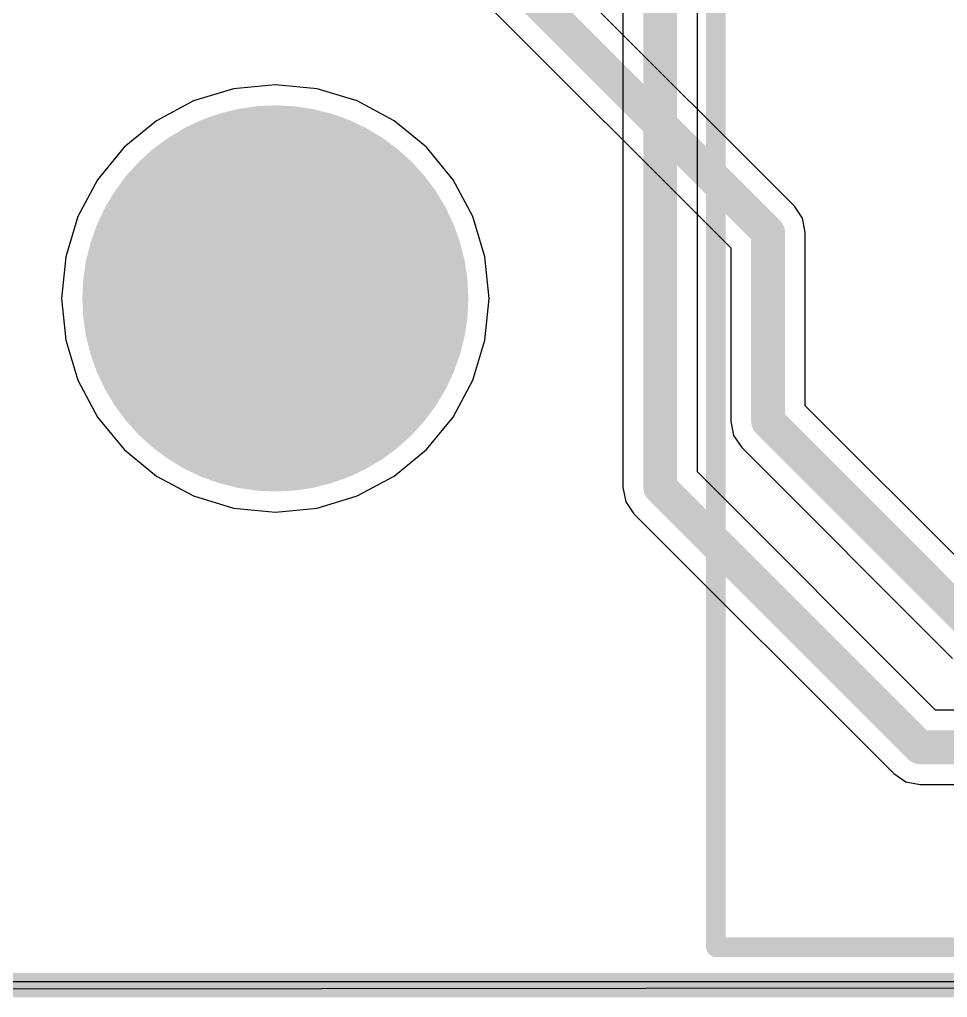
# Model space of a CAD drawing. Header units: millimetres. Extents: x 0.26 to 7.33, y 1.06 to 4.59.
# Drawn here: x 2.6997 to 3.0782, y 1.665 to 2.0638 of the extents above; entities that cross this region are included whole.
import ezdxf

# ---------------------------------------------------------------- set-up
doc = ezdxf.new("R2010")
doc.units = ezdxf.units.MM
doc.header["$MEASUREMENT"] = 0
for name, color, linetype in [('BottomLayer', 5, 'Continuous'), ('BottomSolder', 6, 'Continuous'), ('Mechanical20', 56, 'Continuous'), ('MultiLayer', 9, 'Continuous'), ('PadHoleLayer', 156, 'Continuous'), ('TopLayer', 1, 'Continuous'), ('TopOverlay', 2, 'Continuous'), ('TopSolder', 216, 'Continuous')]:
    doc.layers.add(name, color=color, linetype=linetype)

# ---------------------------------------------------------------- blocks, each defined once
blk = doc.blocks.new('MX150_20_PIN_32')
at = {"layer": 'TopOverlay', "const_width": 0.008}
for points in [[(-1.08622, -0.29252), (-1.08622, 0.2063)], [(-1.08622, -0.29252), (1.0878, -0.29252)]]:
    blk.add_lwpolyline(points, dxfattribs=at)
at = {"layer": 'TopOverlay', "const_width": 0.004}
blk.add_lwpolyline([(-1.08822, -0.29252, 1), (-1.08422, -0.29252, 1)], format="xyb", close=True, dxfattribs=at)
blk.add_lwpolyline([(-1.08822, -0.29252, 1), (-1.08422, -0.29252, 1)], format="xyb", close=True, dxfattribs=at)

msp = doc.modelspace()

# ---------------------------------------------------------------- linework, layer by layer
at = {"layer": 'BottomLayer'}
for p, q in [((3.01573, 1.98773), (2.63867, 2.3648)), ((2.62165, 2.33888), (2.98982, 1.97071)), ((2.78699, 2.03557), (2.77064, 2.03061)), ((2.804, 2.03725), (2.78699, 2.03557)), ((2.82101, 2.03557), (2.804, 2.03725)), ((2.83736, 2.03061), (2.82101, 2.03557)), ((2.77064, 2.03061), (2.75557, 2.02256)), ((2.85243, 2.02256), (2.83736, 2.03061)), ((2.75557, 2.02256), (2.74236, 2.01172)), ((2.86564, 2.01172), (2.85243, 2.02256)), ((2.74236, 2.01172), (2.73152, 1.99851)), ((2.87648, 1.99851), (2.86564, 2.01172)), ((2.73152, 1.99851), (2.72347, 1.98344)), ((2.88453, 1.98344), (2.87648, 1.99851)), ((3.01903, 1.98281), (3.01573, 1.98773)), ((2.72347, 1.98344), (2.71851, 1.96708)), ((2.88949, 1.96708), (2.88453, 1.98344)), ((3.02018, 1.977), (3.01903, 1.98281)), ((3.02018, 1.90629), (3.02018, 1.977)), ((2.98982, 1.97071), (2.98982, 1.9)), ((2.71851, 1.96708), (2.71683, 1.95008)), ((2.89117, 1.95008), (2.88949, 1.96708)), ((2.71683, 1.95008), (2.71851, 1.93307)), ((2.88949, 1.93307), (2.89117, 1.95008)), ((2.71851, 1.93307), (2.72347, 1.91672)), ((2.88453, 1.91672), (2.88949, 1.93307)), ((2.72347, 1.91672), (2.73152, 1.90165)), ((2.87648, 1.90165), (2.88453, 1.91672)), ((3.09729, 1.82918), (3.02018, 1.90629)), ((2.73152, 1.90165), (2.74236, 1.88844)), ((2.86564, 1.88844), (2.87648, 1.90165)), ((2.98982, 1.9), (2.99097, 1.89419)), ((2.99097, 1.89419), (2.99427, 1.88927)), ((2.74236, 1.88844), (2.75557, 1.8776)), ((2.85243, 1.8776), (2.86564, 1.88844)), ((2.99427, 1.88927), (3.08026, 1.80327)), ((2.75557, 1.8776), (2.77064, 1.86954)), ((2.83736, 1.86954), (2.85243, 1.8776)), ((2.77064, 1.86954), (2.78699, 1.86458)), ((2.82101, 1.86458), (2.83736, 1.86954)), ((2.78699, 1.86458), (2.804, 1.86291)), ((2.804, 1.86291), (2.82101, 1.86458)), ((7.325, 1.6725), (0.27754, 1.6663))]:
    msp.add_line(p, q, dxfattribs=at)
at = {"layer": 'BottomLayer', "const_width": 0.01378}
for points in [[(2.62794, 2.35406), (3.005, 1.977)], [(3.005, 1.9), (3.005, 1.977)], [(3.005, 1.9), (3.091, 1.814)]]:
    msp.add_lwpolyline(points, dxfattribs=at)
at = {"layer": 'BottomLayer'}
for points, const_width in [([(3.00156, 1.977, 1), (3.00844, 1.977, 1)], 0.00689), ([(3.00156, 1.977, 1), (3.00844, 1.977, 1)], 0.00689), ([(2.789, 1.95008, 1), (2.819, 1.95008, 1)], 0.03), ([(3.00156, 1.9, 1), (3.00844, 1.9, 1)], 0.00689), ([(3.00156, 1.9, 1), (3.00844, 1.9, 1)], 0.00689)]:
    msp.add_lwpolyline(points, format="xyb", close=True, dxfattribs=dict(at, const_width=const_width))
at = {"layer": 'BottomSolder', "const_width": 0.034}
msp.add_lwpolyline([(2.787, 1.95008, 1), (2.821, 1.95008, 1)], format="xyb", close=True, dxfattribs=at)
at = {"layer": 'Mechanical20', "const_width": 0.01}
msp.add_lwpolyline([(0.302, 1.67), (7.325, 1.67)], dxfattribs=at)
at = {"layer": 'MultiLayer', "const_width": 0.03}
msp.add_lwpolyline([(2.789, 1.95008, 1), (2.819, 1.95008, 1)], format="xyb", close=True, dxfattribs=at)
at = {"layer": 'PadHoleLayer', "const_width": 0.07875}
msp.add_lwpolyline([(2.76463, 1.95008, 1), (2.84337, 1.95008, 1)], format="xyb", close=True, dxfattribs=at)
at = {"layer": 'TopLayer'}
for p, q in [((2.97618, 1.87929), (2.97618, 2.092)), ((2.94582, 2.08571), (2.94582, 1.873)), ((2.78699, 2.03557), (2.77064, 2.03061)), ((2.804, 2.03725), (2.78699, 2.03557)), ((2.82101, 2.03557), (2.804, 2.03725)), ((2.83736, 2.03061), (2.82101, 2.03557)), ((2.77064, 2.03061), (2.75557, 2.02256)), ((2.85243, 2.02256), (2.83736, 2.03061)), ((2.75557, 2.02256), (2.74236, 2.01172)), ((2.86564, 2.01172), (2.85243, 2.02256)), ((2.74236, 2.01172), (2.73152, 1.99851)), ((2.87648, 1.99851), (2.86564, 2.01172)), ((2.73152, 1.99851), (2.72347, 1.98344)), ((2.88453, 1.98344), (2.87648, 1.99851)), ((2.72347, 1.98344), (2.71851, 1.96708)), ((2.88949, 1.96708), (2.88453, 1.98344)), ((2.71851, 1.96708), (2.71683, 1.95008)), ((2.89117, 1.95008), (2.88949, 1.96708)), ((2.71683, 1.95008), (2.71851, 1.93307)), ((2.88949, 1.93307), (2.89117, 1.95008)), ((2.71851, 1.93307), (2.72347, 1.91672)), ((2.88453, 1.91672), (2.88949, 1.93307)), ((2.72347, 1.91672), (2.73152, 1.90165)), ((2.87648, 1.90165), (2.88453, 1.91672)), ((2.73152, 1.90165), (2.74236, 1.88844)), ((2.86564, 1.88844), (2.87648, 1.90165)), ((2.74236, 1.88844), (2.75557, 1.8776)), ((2.85243, 1.8776), (2.86564, 1.88844)), ((3.07329, 1.78218), (2.97618, 1.87929)), ((2.75557, 1.8776), (2.77064, 1.86954)), ((2.83736, 1.86954), (2.85243, 1.8776)), ((2.94582, 1.873), (2.94697, 1.86719)), ((2.77064, 1.86954), (2.78699, 1.86458)), ((2.82101, 1.86458), (2.83736, 1.86954)), ((2.94697, 1.86719), (2.95027, 1.86227)), ((2.78699, 1.86458), (2.804, 1.86291)), ((2.804, 1.86291), (2.82101, 1.86458)), ((2.95027, 1.86227), (3.05626, 1.75627)), ((4.12401, 1.78218), (3.07329, 1.78218)), ((3.05626, 1.75627), (3.05627, 1.75627)), ((3.05627, 1.75627), (3.06119, 1.75297)), ((3.06119, 1.75297), (3.067, 1.75182)), ((3.067, 1.75182), (4.1303, 1.75182)), ((7.325, 1.6713), (0.279, 1.6713))]:
    msp.add_line(p, q, dxfattribs=at)
at = {"layer": 'TopLayer', "const_width": 0.01378}
for points in [[(2.961, 1.873), (2.961, 2.092)], [(2.961, 1.873), (3.067, 1.767)], [(3.067, 1.767), (4.1303, 1.767)]]:
    msp.add_lwpolyline(points, dxfattribs=at)
at = {"layer": 'TopLayer'}
for points, const_width in [([(2.789, 1.95008, 1), (2.819, 1.95008, 1)], 0.03), ([(2.95756, 1.873, 1), (2.96444, 1.873, 1)], 0.00689), ([(2.95756, 1.873, 1), (2.96444, 1.873, 1)], 0.00689), ([(3.06356, 1.767, 1), (3.07044, 1.767, 1)], 0.00689), ([(3.06356, 1.767, 1), (3.07044, 1.767, 1)], 0.00689)]:
    msp.add_lwpolyline(points, format="xyb", close=True, dxfattribs=dict(at, const_width=const_width))
at = {"layer": 'TopSolder', "const_width": 0.034}
msp.add_lwpolyline([(2.787, 1.95008, 1), (2.821, 1.95008, 1)], format="xyb", close=True, dxfattribs=at)

# ---------------------------------------------------------------- block references
at = {"rotation": 360}
msp.add_blockref('MX150_20_PIN_32', (4.06996, 1.97803), dxfattribs=at)

doc.saveas('drawing.dxf')
